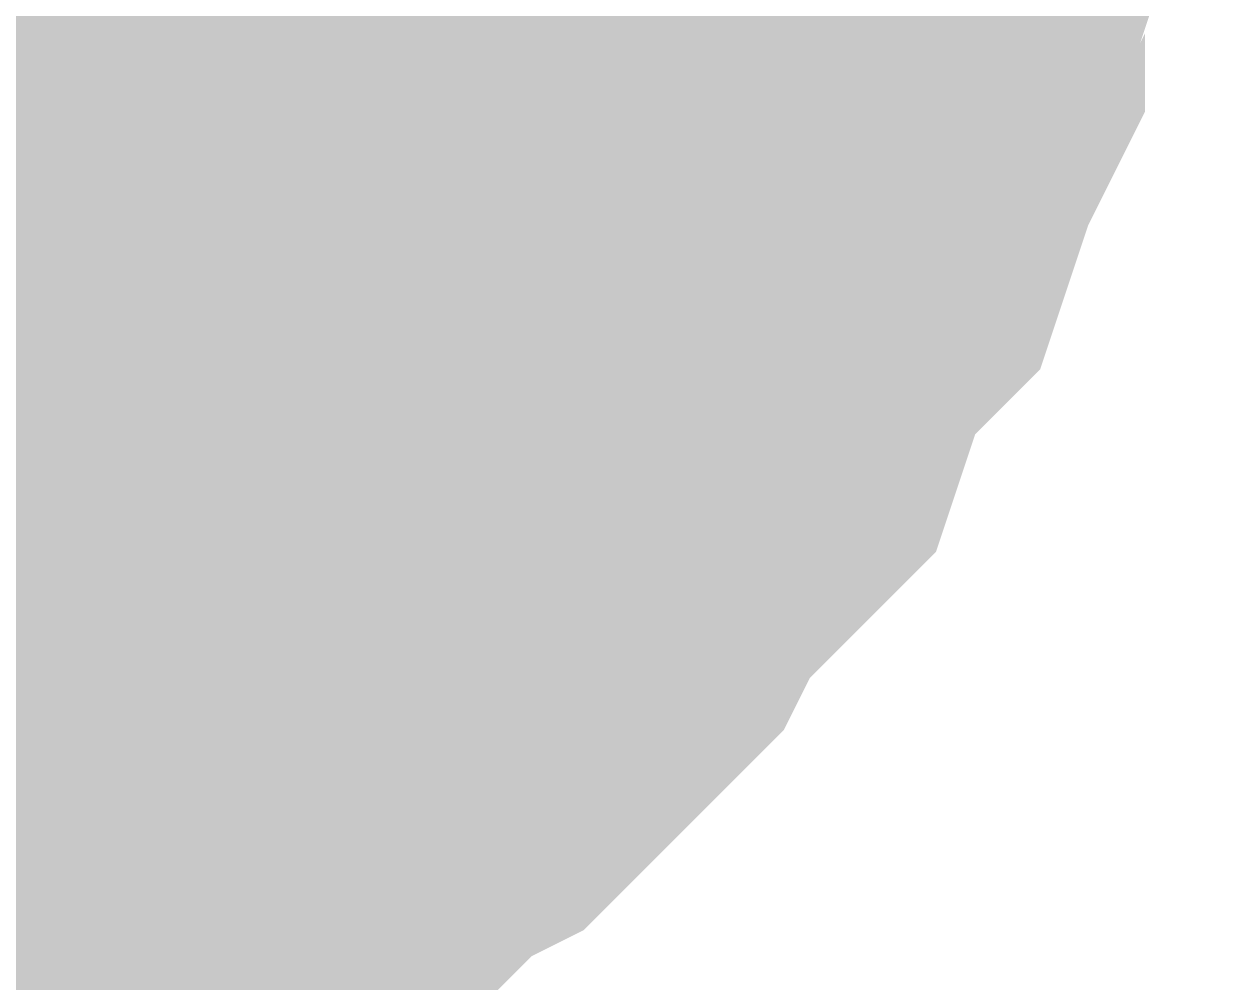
# Model space of a CAD drawing. Header units: inches. Extents: x 0 to 15, y 0 to 9.5.
# Drawn here: x 9.80852 to 9.82542, y 7.17927 to 7.19278 of the extents above; entities that cross this region are included whole.
import ezdxf

# ---------------------------------------------------------------- set-up
doc = ezdxf.new("R2010")
doc.units = ezdxf.units.IN
doc.header["$MEASUREMENT"] = 0
doc.layers.add('Sheet', color=255, linetype='Continuous')

msp = doc.modelspace()

# ---------------------------------------------------------------- linework, layer by layer
at = {"layer": 'Sheet'}
msp.add_lwpolyline([(9.79, 7.2, 0.02, 0.02, 1), (9.81, 7.2, 0.02, 0.02, 1)], format="xyseb", close=True, dxfattribs=at)
for points in [[(9.819523, 7.198806, 0.0118, 0.0118, 0), (9.819523, 7.197704, 0.0118, 0.0118, 0), (9.819156, 7.19697, 0.0118, 0.0118, 0), (9.819156, 7.195868, 0.0118, 0.0118, 0), (9.818789, 7.194767, 0.0118, 0.0118, 0), (9.818422, 7.194032, 0.0118, 0.0118, 0), (9.818422, 7.192931, 0.0118, 0.0118, 0), (9.818055, 7.192196, 0.0118, 0.0118, 0), (9.817688, 7.191095, 0.0118, 0.0118, 0), (9.816954, 7.19036, 0.0118, 0.0118, 0), (9.816587, 7.189626, 0.0118, 0.0118, 0), (9.81622, 7.188524, 0.0118, 0.0118, 0), (9.815486, 7.18779, 0.0118, 0.0118, 0), (9.814751, 7.187056, 0.0118, 0.0118, 0), (9.814384, 7.186321, 0.0118, 0.0118, 0), (9.81365, 7.185587, 0.0118, 0.0118, 0), (9.812916, 7.184852, 0.0118, 0.0118, 0), (9.812182, 7.184485, 0.0118, 0.0118, 0), (9.811448, 7.183751, 0.0118, 0.0118, 0), (9.810714, 7.183016, 0.0118, 0.0118, 0), (9.809612, 7.182649, 0.0118, 0.0118, 0), (9.808878, 7.182282, 0.0118, 0.0118, 0), (9.808144, 7.181548, 0.0118, 0.0118, 0), (9.807043, 7.18118, 0.0118, 0.0118, 0), (9.806309, 7.180813, 0.0118, 0.0118, 0), (9.805208, 7.180813, 0.0118, 0.0118, 0), (9.804473, 7.180446, 0.0118, 0.0118, 0), (9.803372, 7.180079, 0.0118, 0.0118, 0), (9.802271, 7.180079, 0.0118, 0.0118, 0)], [(9.819523, 7.198806, 0.0118, 0.0118, 0), (9.819523, 7.197704, 0.0118, 0.0118, 0), (9.819156, 7.19697, 0.0118, 0.0118, 0), (9.819156, 7.195868, 0.0118, 0.0118, 0), (9.818789, 7.194767, 0.0118, 0.0118, 0), (9.818422, 7.194032, 0.0118, 0.0118, 0), (9.818422, 7.192931, 0.0118, 0.0118, 0), (9.818055, 7.192196, 0.0118, 0.0118, 0), (9.817688, 7.191095, 0.0118, 0.0118, 0), (9.816954, 7.19036, 0.0118, 0.0118, 0), (9.816587, 7.189626, 0.0118, 0.0118, 0), (9.81622, 7.188524, 0.0118, 0.0118, 0), (9.815486, 7.18779, 0.0118, 0.0118, 0), (9.814751, 7.187056, 0.0118, 0.0118, 0), (9.814384, 7.186321, 0.0118, 0.0118, 0), (9.81365, 7.185587, 0.0118, 0.0118, 0), (9.812916, 7.184852, 0.0118, 0.0118, 0), (9.812182, 7.184485, 0.0118, 0.0118, 0), (9.811448, 7.183751, 0.0118, 0.0118, 0), (9.810714, 7.183016, 0.0118, 0.0118, 0), (9.809612, 7.182649, 0.0118, 0.0118, 0), (9.808878, 7.182282, 0.0118, 0.0118, 0), (9.808144, 7.181548, 0.0118, 0.0118, 0), (9.807043, 7.18118, 0.0118, 0.0118, 0), (9.806309, 7.180813, 0.0118, 0.0118, 0), (9.805208, 7.180813, 0.0118, 0.0118, 0), (9.804473, 7.180446, 0.0118, 0.0118, 0), (9.803372, 7.180079, 0.0118, 0.0118, 0), (9.802271, 7.180079, 0.0118, 0.0118, 0)], [(9.819523, 7.198806, 0.0118, 0.0118, 0), (9.819523, 7.197704, 0.0118, 0.0118, 0), (9.819156, 7.19697, 0.0118, 0.0118, 0), (9.819156, 7.195868, 0.0118, 0.0118, 0), (9.818789, 7.194767, 0.0118, 0.0118, 0), (9.818422, 7.194032, 0.0118, 0.0118, 0), (9.818422, 7.192931, 0.0118, 0.0118, 0), (9.818055, 7.192196, 0.0118, 0.0118, 0), (9.817688, 7.191095, 0.0118, 0.0118, 0), (9.816954, 7.19036, 0.0118, 0.0118, 0), (9.816587, 7.189626, 0.0118, 0.0118, 0), (9.81622, 7.188524, 0.0118, 0.0118, 0), (9.815486, 7.18779, 0.0118, 0.0118, 0), (9.814751, 7.187056, 0.0118, 0.0118, 0), (9.814384, 7.186321, 0.0118, 0.0118, 0), (9.81365, 7.185587, 0.0118, 0.0118, 0), (9.812916, 7.184852, 0.0118, 0.0118, 0), (9.812182, 7.184485, 0.0118, 0.0118, 0), (9.811448, 7.183751, 0.0118, 0.0118, 0), (9.810714, 7.183016, 0.0118, 0.0118, 0), (9.809612, 7.182649, 0.0118, 0.0118, 0), (9.808878, 7.182282, 0.0118, 0.0118, 0), (9.808144, 7.181548, 0.0118, 0.0118, 0), (9.807043, 7.18118, 0.0118, 0.0118, 0), (9.806309, 7.180813, 0.0118, 0.0118, 0), (9.805208, 7.180813, 0.0118, 0.0118, 0), (9.804473, 7.180446, 0.0118, 0.0118, 0), (9.803372, 7.180079, 0.0118, 0.0118, 0), (9.802271, 7.180079, 0.0118, 0.0118, 0)], [(9.819523, 7.198806, 0.0118, 0.0118, 0), (9.819523, 7.197704, 0.0118, 0.0118, 0), (9.819156, 7.19697, 0.0118, 0.0118, 0), (9.819156, 7.195868, 0.0118, 0.0118, 0), (9.818789, 7.194767, 0.0118, 0.0118, 0), (9.818422, 7.194032, 0.0118, 0.0118, 0), (9.818422, 7.192931, 0.0118, 0.0118, 0), (9.818055, 7.192196, 0.0118, 0.0118, 0), (9.817688, 7.191095, 0.0118, 0.0118, 0), (9.816954, 7.19036, 0.0118, 0.0118, 0), (9.816587, 7.189626, 0.0118, 0.0118, 0), (9.81622, 7.188524, 0.0118, 0.0118, 0), (9.815486, 7.18779, 0.0118, 0.0118, 0), (9.814751, 7.187056, 0.0118, 0.0118, 0), (9.814384, 7.186321, 0.0118, 0.0118, 0), (9.81365, 7.185587, 0.0118, 0.0118, 0), (9.812916, 7.184852, 0.0118, 0.0118, 0), (9.812182, 7.184485, 0.0118, 0.0118, 0), (9.811448, 7.183751, 0.0118, 0.0118, 0), (9.810714, 7.183016, 0.0118, 0.0118, 0), (9.809612, 7.182649, 0.0118, 0.0118, 0), (9.808878, 7.182282, 0.0118, 0.0118, 0), (9.808144, 7.181548, 0.0118, 0.0118, 0), (9.807043, 7.18118, 0.0118, 0.0118, 0), (9.806309, 7.180813, 0.0118, 0.0118, 0), (9.805208, 7.180813, 0.0118, 0.0118, 0), (9.804473, 7.180446, 0.0118, 0.0118, 0), (9.803372, 7.180079, 0.0118, 0.0118, 0), (9.802271, 7.180079, 0.0118, 0.0118, 0)], [(9.819523, 7.198806, 0.0118, 0.0118, 0), (9.819523, 7.197704, 0.0118, 0.0118, 0), (9.819156, 7.19697, 0.0118, 0.0118, 0), (9.819156, 7.195868, 0.0118, 0.0118, 0), (9.818789, 7.194767, 0.0118, 0.0118, 0), (9.818422, 7.194032, 0.0118, 0.0118, 0), (9.818422, 7.192931, 0.0118, 0.0118, 0), (9.818055, 7.192196, 0.0118, 0.0118, 0), (9.817688, 7.191095, 0.0118, 0.0118, 0), (9.816954, 7.19036, 0.0118, 0.0118, 0), (9.816587, 7.189626, 0.0118, 0.0118, 0), (9.81622, 7.188524, 0.0118, 0.0118, 0), (9.815486, 7.18779, 0.0118, 0.0118, 0), (9.814751, 7.187056, 0.0118, 0.0118, 0), (9.814384, 7.186321, 0.0118, 0.0118, 0), (9.81365, 7.185587, 0.0118, 0.0118, 0), (9.812916, 7.184852, 0.0118, 0.0118, 0), (9.812182, 7.184485, 0.0118, 0.0118, 0), (9.811448, 7.183751, 0.0118, 0.0118, 0), (9.810714, 7.183016, 0.0118, 0.0118, 0), (9.809612, 7.182649, 0.0118, 0.0118, 0), (9.808878, 7.182282, 0.0118, 0.0118, 0), (9.808144, 7.181548, 0.0118, 0.0118, 0), (9.807043, 7.18118, 0.0118, 0.0118, 0), (9.806309, 7.180813, 0.0118, 0.0118, 0), (9.805208, 7.180813, 0.0118, 0.0118, 0), (9.804473, 7.180446, 0.0118, 0.0118, 0), (9.803372, 7.180079, 0.0118, 0.0118, 0), (9.802271, 7.180079, 0.0118, 0.0118, 0)], [(9.819523, 7.198806, 0.0118, 0.0118, 0), (9.819523, 7.197704, 0.0118, 0.0118, 0), (9.819156, 7.19697, 0.0118, 0.0118, 0), (9.819156, 7.195868, 0.0118, 0.0118, 0), (9.818789, 7.194767, 0.0118, 0.0118, 0), (9.818422, 7.194032, 0.0118, 0.0118, 0), (9.818422, 7.192931, 0.0118, 0.0118, 0), (9.818055, 7.192196, 0.0118, 0.0118, 0), (9.817688, 7.191095, 0.0118, 0.0118, 0), (9.816954, 7.19036, 0.0118, 0.0118, 0), (9.816587, 7.189626, 0.0118, 0.0118, 0), (9.81622, 7.188524, 0.0118, 0.0118, 0), (9.815486, 7.18779, 0.0118, 0.0118, 0), (9.814751, 7.187056, 0.0118, 0.0118, 0), (9.814384, 7.186321, 0.0118, 0.0118, 0), (9.81365, 7.185587, 0.0118, 0.0118, 0), (9.812916, 7.184852, 0.0118, 0.0118, 0), (9.812182, 7.184485, 0.0118, 0.0118, 0), (9.811448, 7.183751, 0.0118, 0.0118, 0), (9.810714, 7.183016, 0.0118, 0.0118, 0), (9.809612, 7.182649, 0.0118, 0.0118, 0), (9.808878, 7.182282, 0.0118, 0.0118, 0), (9.808144, 7.181548, 0.0118, 0.0118, 0), (9.807043, 7.18118, 0.0118, 0.0118, 0), (9.806309, 7.180813, 0.0118, 0.0118, 0), (9.805208, 7.180813, 0.0118, 0.0118, 0), (9.804473, 7.180446, 0.0118, 0.0118, 0), (9.803372, 7.180079, 0.0118, 0.0118, 0), (9.802271, 7.180079, 0.0118, 0.0118, 0)], [(9.819523, 7.198806, 0.0118, 0.0118, 0), (9.819523, 7.197704, 0.0118, 0.0118, 0), (9.819156, 7.19697, 0.0118, 0.0118, 0), (9.819156, 7.195868, 0.0118, 0.0118, 0), (9.818789, 7.194767, 0.0118, 0.0118, 0), (9.818422, 7.194032, 0.0118, 0.0118, 0), (9.818422, 7.192931, 0.0118, 0.0118, 0), (9.818055, 7.192196, 0.0118, 0.0118, 0), (9.817688, 7.191095, 0.0118, 0.0118, 0), (9.816954, 7.19036, 0.0118, 0.0118, 0), (9.816587, 7.189626, 0.0118, 0.0118, 0), (9.81622, 7.188524, 0.0118, 0.0118, 0), (9.815486, 7.18779, 0.0118, 0.0118, 0), (9.814751, 7.187056, 0.0118, 0.0118, 0), (9.814384, 7.186321, 0.0118, 0.0118, 0), (9.81365, 7.185587, 0.0118, 0.0118, 0), (9.812916, 7.184852, 0.0118, 0.0118, 0), (9.812182, 7.184485, 0.0118, 0.0118, 0), (9.811448, 7.183751, 0.0118, 0.0118, 0), (9.810714, 7.183016, 0.0118, 0.0118, 0), (9.809612, 7.182649, 0.0118, 0.0118, 0), (9.808878, 7.182282, 0.0118, 0.0118, 0), (9.808144, 7.181548, 0.0118, 0.0118, 0), (9.807043, 7.18118, 0.0118, 0.0118, 0), (9.806309, 7.180813, 0.0118, 0.0118, 0), (9.805208, 7.180813, 0.0118, 0.0118, 0), (9.804473, 7.180446, 0.0118, 0.0118, 0), (9.803372, 7.180079, 0.0118, 0.0118, 0), (9.802271, 7.180079, 0.0118, 0.0118, 0)], [(9.819523, 7.198806, 0.0118, 0.0118, 0), (9.819523, 7.197704, 0.0118, 0.0118, 0), (9.819156, 7.19697, 0.0118, 0.0118, 0), (9.819156, 7.195868, 0.0118, 0.0118, 0), (9.818789, 7.194767, 0.0118, 0.0118, 0), (9.818422, 7.194032, 0.0118, 0.0118, 0), (9.818422, 7.192931, 0.0118, 0.0118, 0), (9.818055, 7.192196, 0.0118, 0.0118, 0), (9.817688, 7.191095, 0.0118, 0.0118, 0), (9.816954, 7.19036, 0.0118, 0.0118, 0), (9.816587, 7.189626, 0.0118, 0.0118, 0), (9.81622, 7.188524, 0.0118, 0.0118, 0), (9.815486, 7.18779, 0.0118, 0.0118, 0), (9.814751, 7.187056, 0.0118, 0.0118, 0), (9.814384, 7.186321, 0.0118, 0.0118, 0), (9.81365, 7.185587, 0.0118, 0.0118, 0), (9.812916, 7.184852, 0.0118, 0.0118, 0), (9.812182, 7.184485, 0.0118, 0.0118, 0), (9.811448, 7.183751, 0.0118, 0.0118, 0), (9.810714, 7.183016, 0.0118, 0.0118, 0), (9.809612, 7.182649, 0.0118, 0.0118, 0), (9.808878, 7.182282, 0.0118, 0.0118, 0), (9.808144, 7.181548, 0.0118, 0.0118, 0), (9.807043, 7.18118, 0.0118, 0.0118, 0), (9.806309, 7.180813, 0.0118, 0.0118, 0), (9.805208, 7.180813, 0.0118, 0.0118, 0), (9.804473, 7.180446, 0.0118, 0.0118, 0), (9.803372, 7.180079, 0.0118, 0.0118, 0), (9.802271, 7.180079, 0.0118, 0.0118, 0)], [(9.818789, 7.194767, 0.0039, 0.0039, 0), (9.818422, 7.194032, 0.0039, 0.0039, 0), (9.818422, 7.192931, 0.0039, 0.0039, 0), (9.818055, 7.192196, 0.0039, 0.0039, 0), (9.817688, 7.191095, 0.0039, 0.0039, 0), (9.816954, 7.19036, 0.0039, 0.0039, 0), (9.816587, 7.189626, 0.0039, 0.0039, 0), (9.81622, 7.188524, 0.0039, 0.0039, 0), (9.815486, 7.18779, 0.0039, 0.0039, 0), (9.814751, 7.187056, 0.0039, 0.0039, 0), (9.814384, 7.186321, 0.0039, 0.0039, 0), (9.81365, 7.185587, 0.0039, 0.0039, 0), (9.812916, 7.184852, 0.0039, 0.0039, 0), (9.812182, 7.184485, 0.0039, 0.0039, 0), (9.811448, 7.183751, 0.0039, 0.0039, 0), (9.810714, 7.183016, 0.0039, 0.0039, 0), (9.809612, 7.182649, 0.0039, 0.0039, 0), (9.808878, 7.182282, 0.0039, 0.0039, 0), (9.808144, 7.181548, 0.0039, 0.0039, 0), (9.807043, 7.18118, 0.0039, 0.0039, 0), (9.806309, 7.180813, 0.0039, 0.0039, 0)], [(9.818789, 7.194767, 0.0039, 0.0039, 0), (9.818422, 7.194032, 0.0039, 0.0039, 0), (9.818422, 7.192931, 0.0039, 0.0039, 0), (9.818055, 7.192196, 0.0039, 0.0039, 0), (9.817688, 7.191095, 0.0039, 0.0039, 0), (9.816954, 7.19036, 0.0039, 0.0039, 0), (9.816587, 7.189626, 0.0039, 0.0039, 0), (9.81622, 7.188524, 0.0039, 0.0039, 0), (9.815486, 7.18779, 0.0039, 0.0039, 0), (9.814751, 7.187056, 0.0039, 0.0039, 0), (9.814384, 7.186321, 0.0039, 0.0039, 0), (9.81365, 7.185587, 0.0039, 0.0039, 0), (9.812916, 7.184852, 0.0039, 0.0039, 0), (9.812182, 7.184485, 0.0039, 0.0039, 0), (9.811448, 7.183751, 0.0039, 0.0039, 0), (9.810714, 7.183016, 0.0039, 0.0039, 0), (9.809612, 7.182649, 0.0039, 0.0039, 0), (9.808878, 7.182282, 0.0039, 0.0039, 0), (9.808144, 7.181548, 0.0039, 0.0039, 0), (9.807043, 7.18118, 0.0039, 0.0039, 0), (9.806309, 7.180813, 0.0039, 0.0039, 0)], [(9.818789, 7.194767, 0.0039, 0.0039, 0), (9.818422, 7.194032, 0.0039, 0.0039, 0), (9.818422, 7.192931, 0.0039, 0.0039, 0), (9.818055, 7.192196, 0.0039, 0.0039, 0), (9.817688, 7.191095, 0.0039, 0.0039, 0), (9.816954, 7.19036, 0.0039, 0.0039, 0), (9.816587, 7.189626, 0.0039, 0.0039, 0), (9.81622, 7.188524, 0.0039, 0.0039, 0), (9.815486, 7.18779, 0.0039, 0.0039, 0), (9.814751, 7.187056, 0.0039, 0.0039, 0), (9.814384, 7.186321, 0.0039, 0.0039, 0), (9.81365, 7.185587, 0.0039, 0.0039, 0), (9.812916, 7.184852, 0.0039, 0.0039, 0), (9.812182, 7.184485, 0.0039, 0.0039, 0), (9.811448, 7.183751, 0.0039, 0.0039, 0), (9.810714, 7.183016, 0.0039, 0.0039, 0), (9.809612, 7.182649, 0.0039, 0.0039, 0), (9.808878, 7.182282, 0.0039, 0.0039, 0), (9.808144, 7.181548, 0.0039, 0.0039, 0), (9.807043, 7.18118, 0.0039, 0.0039, 0), (9.806309, 7.180813, 0.0039, 0.0039, 0)], [(9.818789, 7.194767, 0.0039, 0.0039, 0), (9.818422, 7.194032, 0.0039, 0.0039, 0), (9.818422, 7.192931, 0.0039, 0.0039, 0), (9.818055, 7.192196, 0.0039, 0.0039, 0), (9.817688, 7.191095, 0.0039, 0.0039, 0), (9.816954, 7.19036, 0.0039, 0.0039, 0), (9.816587, 7.189626, 0.0039, 0.0039, 0), (9.81622, 7.188524, 0.0039, 0.0039, 0), (9.815486, 7.18779, 0.0039, 0.0039, 0), (9.814751, 7.187056, 0.0039, 0.0039, 0), (9.814384, 7.186321, 0.0039, 0.0039, 0), (9.81365, 7.185587, 0.0039, 0.0039, 0), (9.812916, 7.184852, 0.0039, 0.0039, 0), (9.812182, 7.184485, 0.0039, 0.0039, 0), (9.811448, 7.183751, 0.0039, 0.0039, 0), (9.810714, 7.183016, 0.0039, 0.0039, 0), (9.809612, 7.182649, 0.0039, 0.0039, 0), (9.808878, 7.182282, 0.0039, 0.0039, 0), (9.808144, 7.181548, 0.0039, 0.0039, 0), (9.807043, 7.18118, 0.0039, 0.0039, 0), (9.806309, 7.180813, 0.0039, 0.0039, 0)], [(9.818789, 7.194767, 0.0039, 0.0039, 0), (9.818422, 7.194032, 0.0039, 0.0039, 0), (9.818422, 7.192931, 0.0039, 0.0039, 0), (9.818055, 7.192196, 0.0039, 0.0039, 0), (9.817688, 7.191095, 0.0039, 0.0039, 0), (9.816954, 7.19036, 0.0039, 0.0039, 0), (9.816587, 7.189626, 0.0039, 0.0039, 0), (9.81622, 7.188524, 0.0039, 0.0039, 0), (9.815486, 7.18779, 0.0039, 0.0039, 0), (9.814751, 7.187056, 0.0039, 0.0039, 0), (9.814384, 7.186321, 0.0039, 0.0039, 0), (9.81365, 7.185587, 0.0039, 0.0039, 0), (9.812916, 7.184852, 0.0039, 0.0039, 0), (9.812182, 7.184485, 0.0039, 0.0039, 0), (9.811448, 7.183751, 0.0039, 0.0039, 0), (9.810714, 7.183016, 0.0039, 0.0039, 0), (9.809612, 7.182649, 0.0039, 0.0039, 0), (9.808878, 7.182282, 0.0039, 0.0039, 0), (9.808144, 7.181548, 0.0039, 0.0039, 0), (9.807043, 7.18118, 0.0039, 0.0039, 0), (9.806309, 7.180813, 0.0039, 0.0039, 0)], [(9.818789, 7.194767, 0.0039, 0.0039, 0), (9.818422, 7.194032, 0.0039, 0.0039, 0), (9.818422, 7.192931, 0.0039, 0.0039, 0), (9.818055, 7.192196, 0.0039, 0.0039, 0), (9.817688, 7.191095, 0.0039, 0.0039, 0), (9.816954, 7.19036, 0.0039, 0.0039, 0), (9.816587, 7.189626, 0.0039, 0.0039, 0), (9.81622, 7.188524, 0.0039, 0.0039, 0), (9.815486, 7.18779, 0.0039, 0.0039, 0), (9.814751, 7.187056, 0.0039, 0.0039, 0), (9.814384, 7.186321, 0.0039, 0.0039, 0), (9.81365, 7.185587, 0.0039, 0.0039, 0), (9.812916, 7.184852, 0.0039, 0.0039, 0), (9.812182, 7.184485, 0.0039, 0.0039, 0), (9.811448, 7.183751, 0.0039, 0.0039, 0), (9.810714, 7.183016, 0.0039, 0.0039, 0), (9.809612, 7.182649, 0.0039, 0.0039, 0), (9.808878, 7.182282, 0.0039, 0.0039, 0), (9.808144, 7.181548, 0.0039, 0.0039, 0), (9.807043, 7.18118, 0.0039, 0.0039, 0), (9.806309, 7.180813, 0.0039, 0.0039, 0)], [(9.818789, 7.194767, 0.0039, 0.0039, 0), (9.818422, 7.194032, 0.0039, 0.0039, 0), (9.818422, 7.192931, 0.0039, 0.0039, 0), (9.818055, 7.192196, 0.0039, 0.0039, 0), (9.817688, 7.191095, 0.0039, 0.0039, 0), (9.816954, 7.19036, 0.0039, 0.0039, 0), (9.816587, 7.189626, 0.0039, 0.0039, 0), (9.81622, 7.188524, 0.0039, 0.0039, 0), (9.815486, 7.18779, 0.0039, 0.0039, 0), (9.814751, 7.187056, 0.0039, 0.0039, 0), (9.814384, 7.186321, 0.0039, 0.0039, 0), (9.81365, 7.185587, 0.0039, 0.0039, 0), (9.812916, 7.184852, 0.0039, 0.0039, 0), (9.812182, 7.184485, 0.0039, 0.0039, 0), (9.811448, 7.183751, 0.0039, 0.0039, 0), (9.810714, 7.183016, 0.0039, 0.0039, 0), (9.809612, 7.182649, 0.0039, 0.0039, 0), (9.808878, 7.182282, 0.0039, 0.0039, 0), (9.808144, 7.181548, 0.0039, 0.0039, 0), (9.807043, 7.18118, 0.0039, 0.0039, 0), (9.806309, 7.180813, 0.0039, 0.0039, 0)], [(9.818789, 7.194767, 0.0039, 0.0039, 0), (9.818422, 7.194032, 0.0039, 0.0039, 0), (9.818422, 7.192931, 0.0039, 0.0039, 0), (9.818055, 7.192196, 0.0039, 0.0039, 0), (9.817688, 7.191095, 0.0039, 0.0039, 0), (9.816954, 7.19036, 0.0039, 0.0039, 0), (9.816587, 7.189626, 0.0039, 0.0039, 0), (9.81622, 7.188524, 0.0039, 0.0039, 0), (9.815486, 7.18779, 0.0039, 0.0039, 0), (9.814751, 7.187056, 0.0039, 0.0039, 0), (9.814384, 7.186321, 0.0039, 0.0039, 0), (9.81365, 7.185587, 0.0039, 0.0039, 0), (9.812916, 7.184852, 0.0039, 0.0039, 0), (9.812182, 7.184485, 0.0039, 0.0039, 0), (9.811448, 7.183751, 0.0039, 0.0039, 0), (9.810714, 7.183016, 0.0039, 0.0039, 0), (9.809612, 7.182649, 0.0039, 0.0039, 0), (9.808878, 7.182282, 0.0039, 0.0039, 0), (9.808144, 7.181548, 0.0039, 0.0039, 0), (9.807043, 7.18118, 0.0039, 0.0039, 0), (9.806309, 7.180813, 0.0039, 0.0039, 0)]]:
    msp.add_lwpolyline(points, format="xyseb", dxfattribs=at)

doc.saveas('drawing.dxf')
